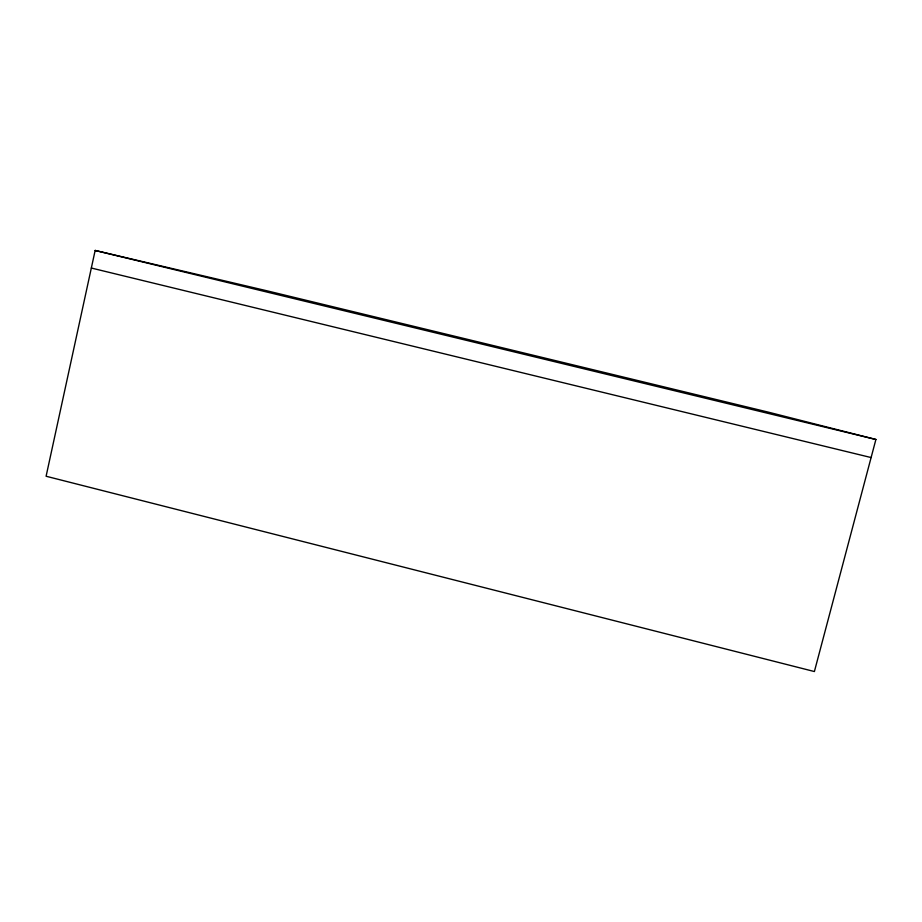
<?xml version="1.0" encoding="UTF-8"?>
<svg xmlns="http://www.w3.org/2000/svg" width="922" height="922" viewBox="0 0 922 922"><rect width="100%" height="100%" fill="white"/><g stroke="black" fill="none" stroke-linecap="round" stroke-linejoin="round"><path stroke-width="1.38" d="M95.15 250.461L46.1 476.248L814.391 671.539L875.9 439.483L768.429 412.169L267.576 290.949L95.15 250.461L875.9 439.483M91.336 268.037L871.106 457.554"/></g></svg>
